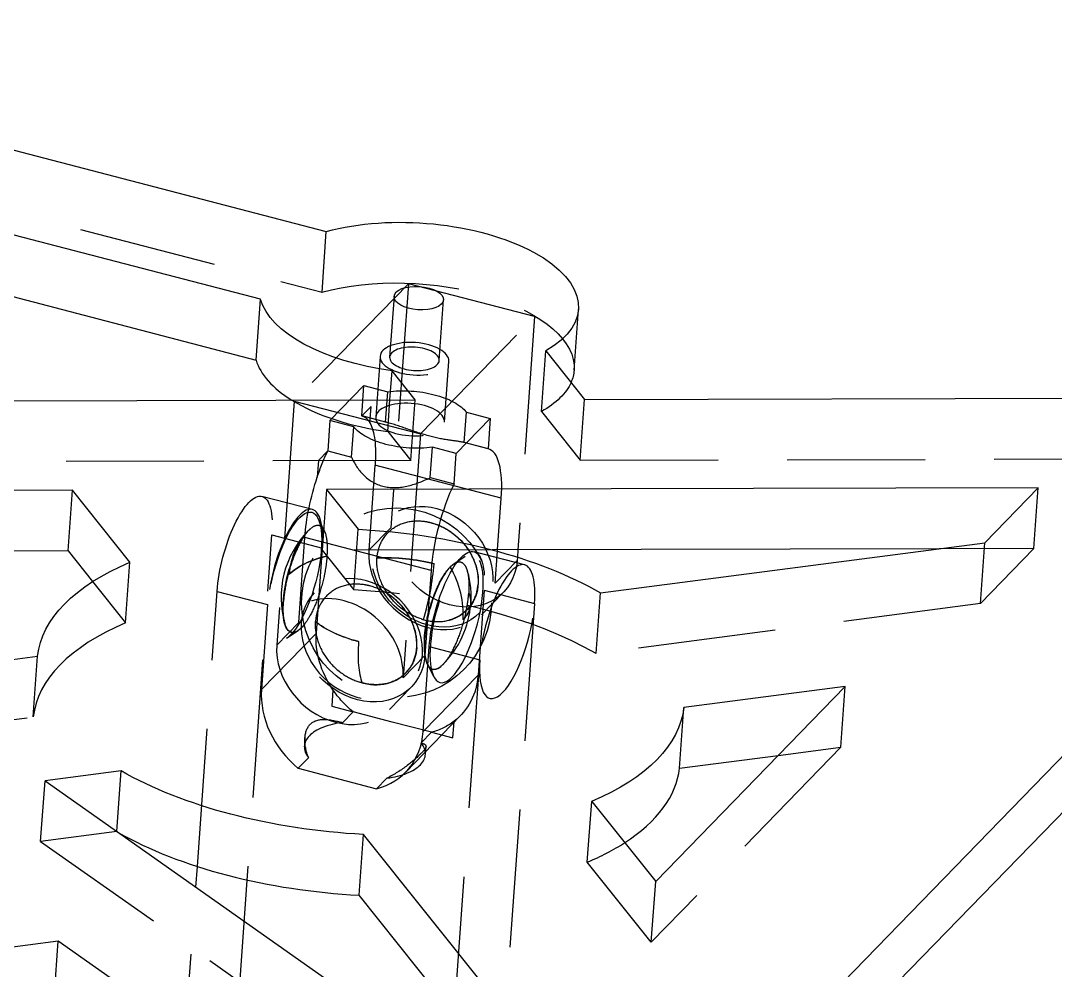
# Model space of a CAD drawing. Extents: x -2.35 to 6.32, y -6.04 to 0.39.
# Drawn here: x 3.173 to 5.048, y -2.407 to -0.685 of the extents above; entities that cross this region are included whole.
import ezdxf

# ---------------------------------------------------------------- set-up
doc = ezdxf.new("R2010")
doc.units = 0
doc.header["$MEASUREMENT"] = 0
doc.linetypes.add('HIDDEN', pattern=[0.375, 0.25, -0.125])
doc.layers.get('0').update_dxf_attribs({"color": 253, "linetype": 'CONTINUOUS'})
doc.layers.add('HIDDEN', color=250, linetype='HIDDEN')

msp = doc.modelspace()

# ---------------------------------------------------------------- linework, layer by layer
at = {"color": 38}
for p, q in [((2.7089, -0.8024), (3.7266, -1.0677)), ((3.6074, -1.1905), (2.7122, -0.9572)), ((2.686, -1.0625), (3.5995, -1.3006)), ((3.5995, -1.3006), (3.6074, -1.1905)), ((4.1755, -1.3192), (4.1834, -1.2091)), ((4.1243, -1.284), (4.1947, -1.3721)), ((3.842, -1.3729), (3.8458, -1.3202)), ((3.8878, -1.3728), (3.8458, -1.3202)), ((4.1947, -1.3721), (5.6923, -1.3685)), ((2.8177, -1.3754), (3.8878, -1.3728)), ((3.2664, -1.5366), (2.6597, -1.5381)), ((3.2585, -1.6467), (3.2664, -1.5366)), ((3.3706, -1.6671), (3.2664, -1.5366)), ((5.0168, -1.5324), (3.7267, -1.5355)), ((3.7267, -1.5355), (3.7841, -1.6074)), ((5.5343, -1.5312), (4.2856, -2.8168)), ((4.92, -1.6322), (5.0168, -1.5324)), ((3.2585, -1.6467), (2.6518, -1.6482)), ((3.2585, -1.6467), (3.303, -1.7024)), ((4.8374, -1.6429), (4.0272, -1.6449)), ((4.2235, -1.7228), (4.92, -1.6322)), ((5.5264, -1.6413), (4.3621, -2.8399)), ((2.9443, -1.8713), (3.2035, -1.8376)), ((4.3235, -2.2463), (4.667, -1.8927)), ((4.667, -1.8927), (4.3745, -1.9307)), ((4.3666, -2.0408), (4.3745, -1.9307)), ((4.3666, -2.0408), (4.5457, -2.0175)), ((3.3546, -2.0455), (3.2168, -2.0634)), ((3.3468, -2.155), (3.3546, -2.0455)), ((3.2168, -2.0634), (3.9792, -2.6008)), ((4.2075, -2.1011), (4.3235, -2.2463)), ((3.7862, -2.2709), (3.7941, -2.1608)), ((4.0705, -2.5068), (3.7941, -2.1608)), ((4.0179, -2.5609), (3.7862, -2.2709)), ((3.2407, -2.3543), (3.0621, -2.3775)), ((3.2328, -2.4644), (3.2407, -2.3543)), ((4.0688, -2.938), (3.2407, -2.3543))]:
    msp.add_line(p, q, dxfattribs=at)
at = {"color": 98}
for p, q in [((4.0367, -1.6474), (4.0369, -1.6448)), ((4.0738, -1.6448), (4.0728, -1.6581)), ((3.4902, -2.2561), (3.4929, -2.2188))]:
    msp.add_line(p, q, dxfattribs=at)
at = {"color": 38, "extrusion": (7.94333e-18, 1.10738e-16, -1)}
for centre, major_axis, start_param, end_param in [((3.8942, -1.1884), (0.2893, -0.0207), 4.061362, 6.901104), ((3.8942, -1.1884), (0.2893, -0.0207), 1.705168, 2.974113), ((3.8863, -1.2984), (0.2893, -0.0207), 0, 0.164676), ((3.789, -1.8841), (0.5859, -0.042), 4.670322, 5.513495), ((3.789, -1.8841), (0.5859, -0.042), 3.157941, 3.884062), ((3.789, -1.8841), (0.5859, -0.042), 0.016656, 0.742224), ((3.789, -1.8841), (0.5859, -0.042), 1.528489, 2.371603)]:
    msp.add_ellipse(centre, major_axis=major_axis, ratio=0.469627, start_param=start_param, end_param=end_param, dxfattribs=at)
at = {"color": 38}
msp.add_ellipse((3.8942, -1.1884), major_axis=(-0.0449, 0.0032), ratio=0.469627, dxfattribs=at)
for centre, major_axis, start_param, end_param in [((3.8863, -1.2984), (-0.2893, 0.0207), 0.167479, 0.728562), ((3.7811, -1.9942), (-0.5859, 0.042), 2.582098, 3.124937), ((3.7811, -1.9942), (-0.5859, 0.042), 0.776511, 1.613103)]:
    msp.add_ellipse(centre, major_axis=major_axis, ratio=0.469627, start_param=start_param, end_param=end_param, dxfattribs=at)
at = {"layer": 'HIDDEN', "color": 38}
for p, q in [((1.8298, -0.6854), (3.7188, -1.1778)), ((3.7188, -1.1778), (3.7266, -1.0677)), ((3.8493, -1.1851), (3.8414, -1.2952)), ((3.9312, -1.3017), (3.9391, -1.1916)), ((4.1164, -1.394), (4.1243, -1.284)), ((3.8379, -1.4303), (3.842, -1.3729)), ((3.8799, -1.4829), (3.8878, -1.3728)), ((4.1868, -1.4822), (4.1947, -1.3721)), ((4.1164, -1.394), (4.1868, -1.4822)), ((3.8379, -1.4303), (3.8799, -1.4829)), ((4.1868, -1.4822), (5.6844, -1.4786)), ((3.8799, -1.4829), (2.8099, -1.4855)), ((3.7267, -1.5355), (3.7188, -1.6456)), ((5.0089, -1.6425), (5.0168, -1.5324)), ((3.7762, -1.7175), (3.7841, -1.6074)), ((4.0272, -1.6449), (3.7188, -1.6456)), ((3.7188, -1.6456), (3.7762, -1.7175)), ((5.0089, -1.6425), (4.8374, -1.6429)), ((4.9121, -1.7423), (4.92, -1.6322)), ((5.0089, -1.6425), (4.9121, -1.7423)), ((3.3627, -1.7771), (3.3706, -1.6671)), ((3.303, -1.7024), (3.3627, -1.7771)), ((4.2156, -1.8328), (4.2235, -1.7228)), ((4.9121, -1.7423), (4.2156, -1.8328)), ((3.1956, -1.9476), (3.2035, -1.8376)), ((4.6591, -2.0027), (4.667, -1.8927)), ((2.9364, -1.9813), (3.1956, -1.9476)), ((4.6591, -2.0027), (4.3156, -2.3563)), ((4.5457, -2.0175), (4.6591, -2.0027)), ((3.2089, -2.1735), (3.2168, -2.0634)), ((4.1996, -2.2111), (4.2075, -2.1011)), ((3.3467, -2.1555), (3.2089, -2.1735)), ((3.3467, -2.1555), (3.3468, -2.155)), ((3.2089, -2.1735), (3.9713, -2.7108)), ((4.3156, -2.3563), (4.1996, -2.2111)), ((4.3156, -2.3563), (4.3235, -2.2463))]:
    msp.add_line(p, q, dxfattribs=at)
at = {"layer": 'HIDDEN', "color": 98}
for p, q in [((3.8753, -1.1622), (3.6685, -1.3751)), ((3.8753, -1.1622), (3.8435, -1.6046)), ((4.1041, -1.2218), (3.8753, -1.1622)), ((3.8973, -1.4347), (4.1041, -1.2218)), ((4.1041, -1.2218), (4.0738, -1.6448)), ((3.824, -1.294), (3.8161, -1.404)), ((3.9407, -1.413), (3.9486, -1.3029)), ((3.7948, -1.3469), (3.7331, -1.4105)), ((3.7909, -1.402), (3.7948, -1.3469)), ((3.7948, -1.3469), (3.8379, -1.3581)), ((3.834, -1.4132), (3.8379, -1.3581)), ((3.6685, -1.3751), (3.6367, -1.8175)), ((3.6685, -1.3751), (3.8973, -1.4347)), ((3.8077, -1.3846), (3.7909, -1.402)), ((3.8056, -1.4146), (3.8077, -1.3846)), ((3.834, -1.4132), (3.7909, -1.402)), ((3.8363, -1.4138), (3.7915, -1.4021)), ((3.9767, -1.4504), (3.9806, -1.3953)), ((3.9806, -1.3953), (4.0237, -1.4066)), ((3.7331, -1.4105), (3.7292, -1.4655)), ((3.7762, -1.4217), (3.7331, -1.4105)), ((3.7722, -1.4767), (3.7762, -1.4217)), ((3.962, -1.4701), (4.0237, -1.4066)), ((4.0237, -1.4066), (4.0197, -1.4616)), ((3.8973, -1.4347), (3.8656, -1.8771)), ((3.9149, -1.5139), (3.9189, -1.4589)), ((3.962, -1.4701), (3.9189, -1.4589)), ((4.0204, -1.4618), (3.9756, -1.4501)), ((4.0197, -1.4616), (3.9767, -1.4504)), ((3.7292, -1.4655), (3.7123, -1.4829)), ((3.7292, -1.4655), (3.7722, -1.4767)), ((3.958, -1.5252), (3.962, -1.4701)), ((3.7123, -1.4829), (3.7102, -1.5129)), ((3.8148, -1.4914), (3.8038, -1.6455)), ((4.0437, -1.5511), (3.8148, -1.4914)), ((3.9149, -1.5139), (3.958, -1.5252)), ((3.7015, -1.5718), (3.6099, -1.5479)), ((4.0369, -1.6448), (4.0437, -1.5511)), ((3.7224, -1.6089), (3.7113, -1.587)), ((3.6951, -1.609), (3.6949, -1.6091)), ((3.6953, -1.6088), (3.6951, -1.609)), ((3.8435, -1.6046), (3.8038, -1.6455)), ((3.5403, -2.8417), (3.6281, -1.6177)), ((3.6281, -1.6177), (3.7196, -1.6416)), ((3.6765, -1.7765), (3.6876, -1.6224)), ((3.9164, -1.6821), (3.6876, -1.6224)), ((3.7086, -1.7957), (3.7196, -1.6416)), ((4.0859, -1.672), (3.9944, -1.6481)), ((4.0326, -1.7052), (4.0367, -1.6474)), ((3.7277, -1.6561), (3.7278, -1.6564)), ((3.8183, -1.6593), (3.8185, -1.6595)), ((3.9784, -1.6566), (3.9575, -1.6706)), ((4.0724, -1.6643), (4.0326, -1.7052)), ((4.0728, -1.6581), (4.0724, -1.6643)), ((3.9164, -1.6821), (3.9054, -1.8362)), ((3.9511, -1.6759), (3.9513, -1.6757)), ((3.9513, -1.6757), (3.9515, -1.6756)), ((3.4929, -2.2188), (3.5287, -1.7201)), ((3.5287, -1.7201), (3.6202, -1.7439)), ((3.9847, -1.7233), (3.9852, -1.7233)), ((4.0126, -1.7179), (4.0015, -1.872)), ((4.0078, -1.7625), (4.0476, -1.7215)), ((4.0126, -1.7179), (4.1041, -1.7418)), ((4.1041, -1.7418), (4.0163, -2.9657)), ((3.6202, -1.7439), (3.6092, -1.898)), ((3.9818, -1.7534), (3.982, -1.7532)), ((3.6765, -1.7765), (3.6367, -1.8175)), ((3.707, -1.7744), (3.7065, -1.7744)), ((3.9023, -1.7712), (3.9027, -1.7713)), ((3.9027, -1.7713), (3.9032, -1.7714)), ((3.6092, -1.898), (3.7086, -1.7957)), ((3.6544, -1.8052), (3.6753, -1.7912)), ((3.663, -1.7943), (3.6632, -1.7943)), ((3.9054, -1.8362), (3.8656, -1.8771)), ((3.9021, -1.9744), (3.9131, -1.8203)), ((3.9131, -1.8203), (4.0047, -1.8441)), ((3.9101, -1.8524), (3.9215, -1.8748)), ((3.9586, -2.4867), (4.0047, -1.8441)), ((3.8706, -1.8679), (3.8708, -1.8677)), ((3.9021, -1.9744), (4.0015, -1.872)), ((3.9191, -1.861), (3.9193, -1.8611)), ((3.7914, -1.8859), (3.791, -1.8858)), ((3.7919, -1.886), (3.7914, -1.8859)), ((3.8408, -1.9344), (3.8806, -1.8935)), ((3.7385, -1.8984), (3.7364, -1.9284)), ((3.7364, -1.9284), (3.7752, -1.9385)), ((3.7565, -1.9578), (3.7752, -1.9385)), ((3.8462, -1.9571), (3.7752, -1.9385)), ((3.8704, -2.0477), (3.9698, -1.9453)), ((3.9172, -1.9756), (3.8462, -1.9571)), ((3.956, -1.9857), (3.9582, -1.9557)), ((3.6878, -1.9855), (3.6868, -2.0004)), ((3.9172, -1.9756), (3.8985, -1.9948)), ((3.9172, -1.9756), (3.956, -1.9857)), ((3.9062, -2.0161), (3.9073, -2.0012)), ((3.6758, -2.0409), (3.6945, -2.0216)), ((3.6758, -2.0409), (3.8178, -2.0779)), ((3.8365, -2.0587), (3.8178, -2.0779)), ((3.4636, -2.6271), (3.4902, -2.2561))]:
    msp.add_line(p, q, dxfattribs=at)
msp.add_circle((3.8538, -1.7407), 0.1719, dxfattribs=at)
for centre, start, end in [((3.8167, -1.7306), 135.5724, 196.3963), ((3.8171, -1.7302), 134.7162, 136.0999), ((3.8171, -1.7302), 135.0823, 135.8338), ((3.8171, -1.7302), 355.8975, 15.621), ((3.8167, -1.7306), 314.7107, 355.8976), ((3.8167, -1.7306), 315.0786, 315.8338)]:
    msp.add_arc(centre, 0.172, start, end, dxfattribs=at)
at = {"layer": 'HIDDEN', "color": 38, "extrusion": (7.94333e-18, 1.10738e-16, -1)}
for start_param, end_param in [(4.061362, 6.283186), (0.164676, 0.617919)]:
    msp.add_ellipse((3.8863, -1.2984), major_axis=(0.2893, -0.0207), ratio=0.469627, start_param=start_param, end_param=end_param, dxfattribs=at)
at = {"layer": 'HIDDEN', "color": 98, "extrusion": (5.91861e-18, 1.66537e-16, -1)}
for centre in [(3.8863, -1.2984), (3.8784, -1.4085)]:
    msp.add_ellipse(centre, major_axis=(0.0623, -0.0045), ratio=0.469627, dxfattribs=at)
at = {"layer": 'HIDDEN', "color": 38, "extrusion": (7.94333e-18, 1.10738e-16, -1)}
msp.add_ellipse((3.8863, -1.2984), major_axis=(0.0449, -0.0032), ratio=0.469627, dxfattribs=at)
at = {"layer": 'HIDDEN', "color": 98, "extrusion": (5.91861e-18, 1.66537e-16, -1)}
for start_param, end_param in [(4.300935, 5.876133), (1.159343, 2.73454)]:
    msp.add_ellipse((3.8784, -1.4085), major_axis=(0.1097, -0.0079), ratio=0.469627, start_param=start_param, end_param=end_param, dxfattribs=at)
at = {"layer": 'HIDDEN', "color": 38}
for centre, major_axis, start_param, end_param in [((3.8863, -1.2984), (-0.2893, 0.0207), 0.728562, 1.436425), ((3.7811, -1.9942), (-0.5859, 0.042), 3.911283, 4.754456), ((3.7811, -1.9942), (-0.5859, 0.042), 5.540716, 6.266837), ((3.7811, -1.9942), (-0.5859, 0.042), 0.76999, 0.776511), ((3.7811, -1.9942), (-0.5859, 0.042), 2.399368, 2.582098)]:
    msp.add_ellipse(centre, major_axis=major_axis, ratio=0.469627, start_param=start_param, end_param=end_param, dxfattribs=at)
at = {"layer": 'HIDDEN', "color": 98, "extrusion": (9.51503e-17, 8.99289e-17, -1)}
for start_param, end_param in [(3.128514, 3.470138), (3.470138, 4.192873), (1.774014, 2.115639), (1.05128, 1.774014)]:
    msp.add_ellipse((3.7512, -1.5569), major_axis=(-0.0404, -0.1548), ratio=0.32431, start_param=start_param, end_param=end_param, dxfattribs=at)
at = {"layer": 'HIDDEN', "color": 98}
for centre, major_axis, ratio, start_param, end_param in [((3.98, -1.6166), (0.0404, 0.1548), 0.32431, 5.231905, 6.296264), ((3.98, -1.6166), (0.0404, 0.1548), 0.32431, 1.025954, 2.090313), ((3.6699, -1.6927), (0.0315, 0.121), 0.32431, 5.231905, 8.373498), ((3.8169, -1.7304), (0.1234, -0.1198), 0.821142, 3.125571, 3.745961), ((3.9182, -1.6754), (0.0897, -0.0871), 0.821142, 3.745961, 6.887553), ((3.8171, -1.7302), (-0.1716, 0.0123), 0.469627, 5.293899, 5.909631), ((3.8538, -1.7407), (-0.1716, 0.0123), 0.469627, 4.338834, 4.953103), ((4.0544, -1.793), (0.0315, 0.121), 0.32431, 5.231905, 8.373498), ((3.9445, -1.7643), (0.0252, 0.0968), 0.32431, 0.463783, 3.765004), ((3.8534, -1.7406), (0.0434, 0.1664), 0.32431, 4.611516, 5.231905), ((3.8169, -1.7304), (0.1234, -0.1198), 0.821142, 0.604368, 1.224757), ((3.7512, -1.8473), (0.0897, -0.0871), 0.821142, 0.604368, 3.745961), ((3.7989, -1.7982), (0.0717, -0.0697), 0.821142, 5.261023, 8.562244), ((3.8171, -1.7302), (-0.1716, 0.0123), 0.469627, 2.762857, 3.378589), ((4.0544, -1.793), (0.0315, 0.121), 0.32431, 2.090313, 5.231905), ((3.8538, -1.7407), (-0.1716, 0.0123), 0.469627, 0.577792, 1.192061), ((3.7512, -1.8473), (0.0897, -0.0871), 0.821142, 3.745961, 6.887553), ((3.8534, -1.7406), (0.0434, 0.1664), 0.32431, 2.090313, 2.710702), ((3.7556, -1.9362), (0.1148, -0.1115), 0.821142, 3.745961, 4.81032), ((3.7965, -2.0082), (-0.1097, 0.0079), 0.469627, 5.119441, 6.694639), ((3.7556, -1.9362), (0.1148, -0.1115), 0.821142, 5.823194, 6.887553), ((3.7965, -2.0082), (-0.1097, 0.0079), 0.469627, 1.977849, 3.553046)]:
    msp.add_ellipse(centre, major_axis=major_axis, ratio=ratio, start_param=start_param, end_param=end_param, dxfattribs=at)
at = {"layer": 'HIDDEN', "color": 98, "extrusion": (1.14719e-18, 1.14433e-16, -1)}
for centre, major_axis, start_param, end_param in [((3.5784, -1.6689), (-0.0315, -0.121), 1.05128, 4.192873), ((3.6882, -1.6975), (-0.0252, -0.0968), 5.659774, 8.960995)]:
    msp.add_ellipse(centre, major_axis=major_axis, ratio=0.32431, start_param=start_param, end_param=end_param, dxfattribs=at)
at = {"layer": 'HIDDEN', "color": 98}
for centre, major_axis, ratio in [((3.9182, -1.6754), (0.0861, -0.0836), 0.821142), ((3.6699, -1.6927), (0.0303, 0.1161), 0.32431)]:
    msp.add_ellipse(centre, major_axis=major_axis, ratio=ratio, dxfattribs=at)
at = {"layer": 'HIDDEN', "color": 98, "extrusion": (-4.09617e-17, 1.17173e-16, -1)}
msp.add_ellipse((3.9102, -1.6836), major_axis=(-0.0717, 0.0697), ratio=0.821142, start_param=0.862534, end_param=4.163755, dxfattribs=at)
at = {"layer": 'HIDDEN', "color": 98, "extrusion": (-1.14239e-18, 7.84963e-17, -1)}
msp.add_ellipse((3.9579, -1.6344), major_axis=(-0.0897, 0.0871), ratio=0.821142, start_param=2.537225, end_param=5.678817, dxfattribs=at)
at = {"layer": 'HIDDEN', "color": 98, "extrusion": (1.72079e-18, 1.7165e-16, -1)}
msp.add_ellipse((3.9628, -1.7691), major_axis=(-0.0315, -0.121), ratio=0.32431, start_param=1.05128, end_param=4.192873, dxfattribs=at)
msp.add_ellipse((3.9628, -1.7691), major_axis=(-0.0303, -0.1161), ratio=0.32431, dxfattribs=at)
at = {"layer": 'HIDDEN', "color": 98, "extrusion": (1.60271e-17, 2.21465e-16, -1)}
for start_param, end_param in [(3.520328, 4.134597), (6.042471, 6.65674)]:
    msp.add_ellipse((3.8167, -1.7306), major_axis=(0.1716, -0.0123), ratio=0.469627, start_param=start_param, end_param=end_param, dxfattribs=at)
at = {"layer": 'HIDDEN', "color": 98, "extrusion": (-4.51426e-17, 1.14546e-16, -1)}
for start_param, end_param in [(4.475393, 5.091125), (1.944351, 2.560083)]:
    msp.add_ellipse((3.853, -1.7405), major_axis=(0.1716, -0.0123), ratio=0.469627, start_param=start_param, end_param=end_param, dxfattribs=at)
at = {"layer": 'HIDDEN', "color": 98, "extrusion": (3.75346e-17, 1.18316e-16, -1)}
msp.add_ellipse((3.7909, -1.8064), major_axis=(-0.0861, 0.0836), ratio=0.821142, dxfattribs=at)
msp.add_ellipse((3.7909, -1.8064), major_axis=(-0.0897, 0.0871), ratio=0.821142, start_param=2.537225, end_param=5.678817, dxfattribs=at)
at = {"layer": 'HIDDEN', "color": 98, "extrusion": (-2.28477e-18, 1.56993e-16, -1)}
for start_param, end_param in [(4.956083, 5.678817), (2.537225, 3.259959), (4.614458, 4.956083), (3.259959, 3.601584)]:
    msp.add_ellipse((3.855, -1.8338), major_axis=(-0.1148, 0.1115), ratio=0.821142, start_param=start_param, end_param=end_param, dxfattribs=at)
at = {"layer": 'HIDDEN', "color": 98}
for points, knots in [([(3.8363, -1.4138), (3.8356, -1.4136), (3.8349, -1.4134), (3.8341, -1.4132), (3.834, -1.4132), (3.834, -1.4132)], [0.01095241936, 0.01095241936, 0.01095241936, 0.01095241936, 0.01101528159, 0.01101528159, 0.01102188579, 0.01102188579, 0.01102188579, 0.01102188579]), ([(3.9167, -1.4394), (3.9034, -1.4359), (3.8888, -1.431), (3.8611, -1.4213), (3.848, -1.4168), (3.8363, -1.4138)], [0.008800755, 0.008800755, 0.008800755, 0.008800755, 0.009908018, 0.009908018, 0.010952419, 0.010952419, 0.010952419, 0.010952419]), ([(3.9756, -1.4501), (3.9704, -1.4487), (3.9626, -1.4478), (3.9426, -1.445), (3.93, -1.4429), (3.9167, -1.4394)], [0.00664909, 0.00664909, 0.00664909, 0.00664909, 0.007693491, 0.007693491, 0.008800755, 0.008800755, 0.008800755, 0.008800755]), ([(3.9767, -1.4504), (3.9766, -1.4504), (3.9766, -1.4504), (3.9763, -1.4503), (3.976, -1.4502), (3.9756, -1.4501)], [0.0065796236, 0.0065796236, 0.0065796236, 0.0065796236, 0.00658622781, 0.00658622781, 0.00664909003, 0.00664909003, 0.00664909003, 0.00664909003]), ([(3.7722, -1.4767), (3.7723, -1.4768), (3.7723, -1.4769), (3.7769, -1.4878), (3.7842, -1.4994), (3.8037, -1.5186), (3.8159, -1.526), (3.8292, -1.5295)], [-0.002221131, -0.002221131, -0.002221131, -0.002221131, -0.002214527, -0.002214527, -0.001107263, -0.001107263, 0, 0, 0, 0]), ([(3.8292, -1.5295), (3.8425, -1.5329), (3.8575, -1.5326), (3.8871, -1.5262), (3.9018, -1.5204), (3.9148, -1.514), (3.9149, -1.514), (3.9149, -1.5139)], [0, 0, 0, 0, 0.001107263, 0.001107263, 0.002214527, 0.002214527, 0.002221131, 0.002221131, 0.002221131, 0.002221131]), ([(3.8222, -1.6406), (3.8237, -1.636), (3.8256, -1.6317), (3.8334, -1.6179), (3.8412, -1.6098), (3.8586, -1.5985), (3.8694, -1.5944), (3.8895, -1.5918), (3.8984, -1.5921), (3.907, -1.5935)], [0.01201967, 0.01201967, 0.01201967, 0.01201967, 0.012428482, 0.012428482, 0.013387955, 0.013387955, 0.014345667, 0.014345667, 0.015043766, 0.015043766, 0.015043766, 0.015043766]), ([(3.6949, -1.6091), (3.6948, -1.6092), (3.6947, -1.6094), (3.6897, -1.6146), (3.6843, -1.6223), (3.674, -1.6414), (3.6691, -1.6528), (3.661, -1.6758), (3.6572, -1.6888), (3.6517, -1.7147), (3.6498, -1.7275), (3.6491, -1.7386)], [0.003806814, 0.003806814, 0.003806814, 0.003806814, 0.003827168, 0.003827168, 0.004783969, 0.004783969, 0.00574077, 0.00574077, 0.006697553, 0.006697553, 0.007654337, 0.007654337, 0.007654337, 0.007654337]), ([(3.6968, -1.6073), (3.701, -1.6033), (3.7053, -1.6008), (3.7137, -1.5996), (3.7176, -1.6016), (3.7212, -1.6066), (3.7218, -1.6077), (3.7224, -1.6088)], [0.000140248, 0.000140248, 0.000140248, 0.000140248, 0.000959094, 0.000959094, 0.001918189, 0.001918189, 0.002124124, 0.002124124, 0.002124124, 0.002124124]), ([(3.7224, -1.6088), (3.7245, -1.6129), (3.7261, -1.6185), (3.7283, -1.6342), (3.7285, -1.645), (3.7277, -1.6561)], [0.002124124, 0.002124124, 0.002124124, 0.002124124, 0.002880987, 0.002880987, 0.003843785, 0.003843785, 0.003843785, 0.003843785]), ([(3.9158, -1.5953), (3.916, -1.5954), (3.9163, -1.5955), (3.928, -1.5985), (3.9401, -1.604), (3.9619, -1.6189), (3.9717, -1.6284), (3.9868, -1.6483), (3.9931, -1.6601), (4.0009, -1.6842), (4.0023, -1.6966), (4.0015, -1.7077)], [0.003806815, 0.003806815, 0.003806815, 0.003806815, 0.003827168, 0.003827168, 0.004783969, 0.004783969, 0.00574077, 0.00574077, 0.006697553, 0.006697553, 0.007654337, 0.007654337, 0.007654337, 0.007654337]), ([(3.8988, -1.7701), (3.8889, -1.767), (3.8787, -1.7622), (3.8583, -1.7484), (3.8485, -1.7389), (3.8333, -1.719), (3.8269, -1.7072), (3.819, -1.6829), (3.8175, -1.6704), (3.8183, -1.6593)], [0.000140248, 0.000140248, 0.000140248, 0.000140248, 0.000959094, 0.000959094, 0.001918189, 0.001918189, 0.002880987, 0.002880987, 0.003843785, 0.003843785, 0.003843785, 0.003843785]), ([(3.9827, -1.6839), (3.9814, -1.6793), (3.9797, -1.6755), (3.9746, -1.6686), (3.9706, -1.6665), (3.9631, -1.6675), (3.96, -1.6688), (3.9569, -1.671)], [0.012764166, 0.012764166, 0.012764166, 0.012764166, 0.01338497, 0.01338497, 0.014344065, 0.014344065, 0.014920954, 0.014920954, 0.014920954, 0.014920954]), ([(3.7255, -1.6769), (3.7246, -1.6823), (3.7236, -1.6878), (3.7196, -1.7063), (3.7158, -1.7194), (3.7077, -1.7423), (3.7027, -1.7537), (3.6938, -1.7702), (3.6898, -1.7761), (3.6861, -1.7809)], [0.01201967, 0.01201967, 0.01201967, 0.01201967, 0.012428482, 0.012428482, 0.013387955, 0.013387955, 0.014345667, 0.014345667, 0.015043766, 0.015043766, 0.015043766, 0.015043766]), ([(3.9042, -1.8051), (3.905, -1.7941), (3.9068, -1.7812), (3.9125, -1.7554), (3.9163, -1.7423), (3.9246, -1.7195), (3.9296, -1.7081), (3.9402, -1.689), (3.9457, -1.6814), (3.9509, -1.6761), (3.951, -1.676), (3.9511, -1.6759)], [-0.007654337, -0.007654337, -0.007654337, -0.007654337, -0.006697553, -0.006697553, -0.00574077, -0.00574077, -0.004783969, -0.004783969, -0.003827168, -0.003827168, -0.003806814, -0.003806814, -0.003806814, -0.003806814]), ([(3.9852, -1.7233), (3.986, -1.7121), (3.9858, -1.7013), (3.984, -1.6894), (3.9834, -1.6865), (3.9827, -1.6839)], [0.011459374, 0.011459374, 0.011459374, 0.011459374, 0.012422172, 0.012422172, 0.012764166, 0.012764166, 0.012764166, 0.012764166]), ([(3.7957, -1.7081), (3.787, -1.7068), (3.7781, -1.7065), (3.758, -1.7092), (3.7471, -1.7133), (3.7297, -1.7247), (3.7219, -1.7327), (3.7141, -1.7465), (3.7121, -1.7509), (3.7106, -1.7555)], [0.000259614, 0.000259614, 0.000259614, 0.000259614, 0.000957711, 0.000957711, 0.001915422, 0.001915422, 0.002874896, 0.002874896, 0.00328371, 0.00328371, 0.00328371, 0.00328371]), ([(3.8907, -1.8218), (3.8915, -1.8107), (3.89, -1.7983), (3.8822, -1.7742), (3.8758, -1.7625), (3.8607, -1.7427), (3.8508, -1.7332), (3.8289, -1.7184), (3.8167, -1.7131), (3.805, -1.71), (3.8047, -1.71), (3.8045, -1.7099)], [0.007654337, 0.007654337, 0.007654337, 0.007654337, 0.00861112, 0.00861112, 0.009567903, 0.009567903, 0.010524704, 0.010524704, 0.011481505, 0.011481505, 0.011501859, 0.011501859, 0.011501859, 0.011501859]), ([(3.9816, -1.7536), (3.9856, -1.7495), (3.9892, -1.7447), (3.9976, -1.7299), (4.0007, -1.7187), (4.0015, -1.7077)], [0.006181356, 0.006181356, 0.006181356, 0.006181356, 0.006697553, 0.006697553, 0.007654337, 0.007654337, 0.007654337, 0.007654337]), ([(3.6517, -1.7791), (3.6508, -1.7762), (3.6501, -1.7729), (3.6484, -1.7604), (3.6483, -1.7497), (3.6491, -1.7386)], [0.006295193, 0.006295193, 0.006295193, 0.006295193, 0.006697553, 0.006697553, 0.007654337, 0.007654337, 0.007654337, 0.007654337]), ([(3.9032, -1.7714), (3.9034, -1.7715), (3.9036, -1.7716), (3.9154, -1.7747), (3.9277, -1.7757), (3.9509, -1.7726), (3.9616, -1.7686), (3.9743, -1.7603), (3.9781, -1.7571), (3.9816, -1.7536)], [0.003806814, 0.003806814, 0.003806814, 0.003806814, 0.003827168, 0.003827168, 0.004783969, 0.004783969, 0.00574077, 0.00574077, 0.006181356, 0.006181356, 0.006181356, 0.006181356]), ([(3.9424, -1.8477), (3.9462, -1.843), (3.9502, -1.837), (3.9593, -1.8206), (3.9643, -1.8092), (3.9726, -1.7863), (3.9764, -1.7732), (3.9804, -1.7547), (3.9814, -1.7492), (3.9823, -1.7439)], [0.000259614, 0.000259614, 0.000259614, 0.000259614, 0.000957711, 0.000957711, 0.001915422, 0.001915422, 0.002874896, 0.002874896, 0.00328371, 0.00328371, 0.00328371, 0.00328371]), ([(3.6633, -1.7943), (3.6605, -1.7936), (3.6581, -1.7917), (3.6544, -1.7864), (3.6529, -1.7831), (3.6517, -1.7791)], [0.005092172, 0.005092172, 0.005092172, 0.005092172, 0.00574077, 0.00574077, 0.006295193, 0.006295193, 0.006295193, 0.006295193]), ([(3.7065, -1.7744), (3.7057, -1.7856), (3.7072, -1.798), (3.7151, -1.8223), (3.7215, -1.834), (3.7368, -1.8539), (3.7467, -1.8633), (3.7672, -1.8769), (3.7775, -1.8817), (3.7875, -1.8848)], [0.011459374, 0.011459374, 0.011459374, 0.011459374, 0.012422172, 0.012422172, 0.01338497, 0.01338497, 0.014344065, 0.014344065, 0.01516291, 0.01516291, 0.01516291, 0.01516291]), ([(3.6823, -1.7853), (3.6822, -1.7854), (3.6821, -1.7855), (3.6771, -1.7907), (3.672, -1.794), (3.666, -1.7948), (3.6646, -1.7947), (3.6633, -1.7943)], [0.003806815, 0.003806815, 0.003806815, 0.003806815, 0.003827168, 0.003827168, 0.004783969, 0.004783969, 0.005092172, 0.005092172, 0.005092172, 0.005092172]), ([(3.9042, -1.8051), (3.9034, -1.8162), (3.9036, -1.8269), (3.9061, -1.8445), (3.9085, -1.8512), (3.9136, -1.8583), (3.9161, -1.8602), (3.9189, -1.861)], [0.007654337, 0.007654337, 0.007654337, 0.007654337, 0.00861112, 0.00861112, 0.009567903, 0.009567903, 0.010216501, 0.010216501, 0.010216501, 0.010216501]), ([(3.8907, -1.8218), (3.8899, -1.8328), (3.8867, -1.844), (3.8783, -1.8589), (3.8747, -1.8636), (3.8706, -1.8678)], [-0.007654337, -0.007654337, -0.007654337, -0.007654337, -0.006697553, -0.006697553, -0.006181356, -0.006181356, -0.006181356, -0.006181356]), ([(3.9189, -1.861), (3.9203, -1.8613), (3.9217, -1.8615), (3.9277, -1.8608), (3.9328, -1.8577), (3.9377, -1.8528)], [0.010216501, 0.010216501, 0.010216501, 0.010216501, 0.010524704, 0.010524704, 0.0114549, 0.0114549, 0.0114549, 0.0114549]), ([(3.9377, -1.8528), (3.9379, -1.8527), (3.938, -1.8525), (3.9383, -1.8523), (3.9384, -1.8522), (3.9385, -1.852)], [0.01145490004, 0.01145490004, 0.01145490004, 0.01145490004, 0.01148150503, 0.01148150503, 0.01150185852, 0.01150185852, 0.01150185852, 0.01150185852]), ([(3.8706, -1.8678), (3.8672, -1.8714), (3.8633, -1.8745), (3.8506, -1.8829), (3.8398, -1.887), (3.8166, -1.8901), (3.8041, -1.8892), (3.7923, -1.8862), (3.7921, -1.8861), (3.7919, -1.886)], [-0.006181356, -0.006181356, -0.006181356, -0.006181356, -0.00574077, -0.00574077, -0.004783969, -0.004783969, -0.003827168, -0.003827168, -0.003806814, -0.003806814, -0.003806814, -0.003806814]), ([(3.6973, -1.9611), (3.7031, -1.9551), (3.7116, -1.9524), (3.732, -1.9523), (3.744, -1.9547), (3.7563, -1.9578), (3.7564, -1.9578), (3.7565, -1.9578)], [0.008800755, 0.008800755, 0.008800755, 0.008800755, 0.009908018, 0.009908018, 0.011015282, 0.011015282, 0.011021886, 0.011021886, 0.011021886, 0.011021886]), ([(3.6945, -2.0216), (3.6944, -2.0216), (3.6944, -2.0215), (3.6898, -2.0106), (3.6873, -1.9983), (3.6878, -1.9868), (3.6878, -1.9862), (3.6878, -1.9856)], [0.006579624, 0.006579624, 0.006579624, 0.006579624, 0.006586228, 0.006586228, 0.007693491, 0.007693491, 0.007755691, 0.007755691, 0.007755691, 0.007755691]), ([(3.8985, -1.9948), (3.8986, -1.9948), (3.8986, -1.9949), (3.9039, -1.9964), (3.9071, -1.998), (3.9073, -2.0009), (3.9073, -2.001), (3.9073, -2.0012)], [-0.002221131, -0.002221131, -0.002221131, -0.002221131, -0.002214527, -0.002214527, -0.001107263, -0.001107263, -0.001045063, -0.001045063, -0.001045063, -0.001045063]), ([(3.8987, -2.0136), (3.8929, -2.0195), (3.8841, -2.0275), (3.8624, -2.044), (3.8497, -2.0522), (3.8367, -2.0586), (3.8366, -2.0586), (3.8365, -2.0587)], [0, 0, 0, 0, 0.001107263, 0.001107263, 0.002214527, 0.002214527, 0.002221131, 0.002221131, 0.002221131, 0.002221131])]:
    msp.add_open_spline(points, degree=3, knots=knots, dxfattribs=at)
for points in [[(3.907, -1.5935), (3.91, -1.594), (3.9129, -1.5946), (3.9158, -1.5953)], [(3.696, -1.6081), (3.6957, -1.6083), (3.6955, -1.6085), (3.6953, -1.6088)], [(3.6968, -1.6073), (3.6965, -1.6076), (3.6962, -1.6078), (3.696, -1.6081)], [(3.8185, -1.6595), (3.819, -1.6531), (3.8202, -1.6467), (3.8222, -1.6406)], [(3.7278, -1.6564), (3.7274, -1.6627), (3.7266, -1.6697), (3.7255, -1.6769)], [(3.9515, -1.6756), (3.952, -1.6751), (3.9525, -1.6746), (3.9531, -1.6741)], [(3.9569, -1.671), (3.9557, -1.6719), (3.9544, -1.673), (3.9531, -1.6741)], [(3.8045, -1.7099), (3.8016, -1.7092), (3.7986, -1.7086), (3.7957, -1.7081)], [(3.9823, -1.7439), (3.9834, -1.7366), (3.9842, -1.7297), (3.9847, -1.7233)], [(3.7106, -1.7555), (3.7086, -1.7616), (3.7074, -1.768), (3.707, -1.7744)], [(3.6861, -1.7809), (3.6848, -1.7825), (3.6835, -1.7839), (3.6823, -1.7853)], [(3.8988, -1.7701), (3.9, -1.7705), (3.9012, -1.7709), (3.9023, -1.7712)], [(3.9385, -1.852), (3.9398, -1.8507), (3.9411, -1.8493), (3.9424, -1.8477)], [(3.791, -1.8858), (3.7899, -1.8855), (3.7887, -1.8851), (3.7875, -1.8848)], [(3.6878, -1.9856), (3.6886, -1.9754), (3.6919, -1.9667), (3.6973, -1.9611)], [(3.9073, -2.0012), (3.9071, -2.004), (3.9041, -2.008), (3.8987, -2.0136)]]:
    msp.add_open_spline(points, degree=3, dxfattribs=at)

doc.saveas('drawing.dxf')
